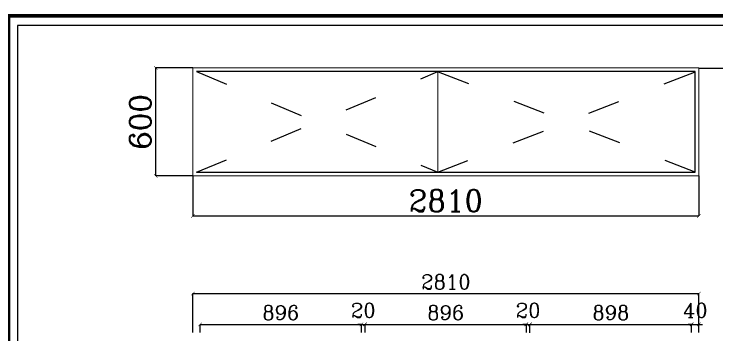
# Model space of a CAD drawing. Header units: millimetres. Extents: x 512961 to 1001058, y -961995 to -458543.
# Drawn here: x 900049 to 903953, y -883153 to -881372 of the extents above; entities that cross this region are included whole.
import ezdxf

# ---------------------------------------------------------------- set-up
doc = ezdxf.new("R2010")
doc.units = ezdxf.units.MM
doc.header["$MEASUREMENT"] = 0
doc.header["$PDMODE"] = 3
doc.linetypes.add('ACAD_ISO03W100', pattern=[30, 12, -18])
doc.layers.get('0').update_dxf_attribs({"linetype": 'CONTINUOUS'})
doc.layers.get('DEFPOINTS').update_dxf_attribs({"linetype": 'CONTINUOUS'})
for name, color, linetype in [('txt', 7, 'CONTINUOUS'), ('WINDOW', 5, 'CONTINUOUS'), ('装饰细节', 1, 'CONTINUOUS')]:
    doc.layers.add(name, color=color, linetype=linetype)
doc.layers.add('门窗', color=4, linetype='CONTINUOUS', lineweight=13)
doc.styles.get("Standard").update_dxf_attribs({"font": 'complex.shx', "bigfont": 'hzxy.shx'})
doc.dimstyles.new('LMDIM40', dxfattribs={"dimtxt": 80, "dimasz": 20, "dimexe": 0, "dimexo": 0, "dimgap": 25, "dimtad": 1, "dimdec": 0, "dimzin": 0, "dimdsep": 46, "dimtxsty": 'Standard', "dimblk1": 'DOT', "dimblk2": 'DOT', "dimsah": 1, "dimcen": 0, "dimclrd": 2, "dimclre": 2, "dimclrt": 2, "dimadec": 0, "dimazin": 0, "dimtfac": 1, "dimtdec": 0, "dimtmove": 2, "dimatfit": 3, "dimldrblk": 'DOT', "dimfxl": 0, "dimtolj": 1, "dimtzin": 0, "dimarcsym": 0})

# ---------------------------------------------------------------- blocks, each defined once
blk = doc.blocks.new('_ArchTick')
at = {"color": 0, "linetype": 'ByBlock', "const_width": 0.15}
blk.add_lwpolyline([(-0.5, -0.5), (0.5, 0.5)], dxfattribs=at)
blk = doc.blocks.new('*D818')
at = {"layer": 'DEFPOINTS', "color": 0}
for p in [(901978.1, -883094.6), (901082.1, -883139.1), (901978.1, -883139.1)]:
    blk.add_point(p, dxfattribs=at)
at = {"layer": 'txt', "color": 2, "lineweight": -2}
for p, q in [((901082.1, -883139.1), (901082.1, -883094.6)), ((901082.1, -883094.6), (901978.1, -883094.6)), ((901978.1, -883139.1), (901978.1, -883094.6))]:
    blk.add_line(p, q, dxfattribs=at)
at = {"layer": 'txt', "color": 2, "lineweight": -2, "xscale": 20, "yscale": 20, "zscale": 20, "rotation": 180}
blk.add_blockref('_ArchTick', (901082.1, -883094.6), dxfattribs=at)
at = {"layer": 'txt', "color": 2, "lineweight": -2, "xscale": 20, "yscale": 20, "zscale": 20}
blk.add_blockref('_ArchTick', (901978.1, -883094.6), dxfattribs=at)
at = {"layer": 'txt', "color": 2, "insert": (901530.1, -883029.6), "char_height": 80, "attachment_point": 5}
blk.add_mtext('\\A1;896', dxfattribs=at)
blk = doc.blocks.new('_DOT')
at = {"color": 0, "linetype": 'ByBlock'}
blk.add_line((-0.5, 0), (-1, 0), dxfattribs=at)
at = {"color": 0, "linetype": 'ByBlock', "const_width": 0.5}
blk.add_lwpolyline([(-0.25, 0, 1), (0.25, 0, 1)], format="xyb", close=True, dxfattribs=at)
blk = doc.blocks.new('DOT')
at = {"color": 0, "linetype": 'ByBlock'}
blk.add_line((-0.35, 0), (-1, 0), dxfattribs=at)
at = {"color": 0, "linetype": 'ByBlock', "const_width": 0.35}
blk.add_lwpolyline([(-0.175, 0, 1), (0.175, 0, 1)], format="xyb", close=True, dxfattribs=at)
blk = doc.blocks.new('*D819')
at = {"layer": 'DEFPOINTS', "color": 0}
for p in [(901998.1, -883094.6), (901978.1, -883139.1), (901998.1, -883139.1)]:
    blk.add_point(p, dxfattribs=at)
at = {"layer": 'txt', "color": 2, "lineweight": -2}
for p, q in [((901978.1, -883094.6), (901958.1, -883094.6)), ((901978.1, -883139.1), (901978.1, -883094.6)), ((901978.1, -883094.6), (901998.1, -883094.6)), ((901998.1, -883139.1), (901998.1, -883094.6)), ((901998.1, -883094.6), (902018.1, -883094.6))]:
    blk.add_line(p, q, dxfattribs=at)
at = {"layer": 'txt', "color": 2, "lineweight": -2, "xscale": 20, "yscale": 20, "zscale": 20}
blk.add_blockref('_ArchTick', (901978.1, -883094.6), dxfattribs=at)
at = {"layer": 'txt', "color": 2, "lineweight": -2, "xscale": 20, "yscale": 20, "zscale": 20, "rotation": 180}
blk.add_blockref('_ArchTick', (901998.1, -883094.6), dxfattribs=at)
at = {"layer": 'txt', "color": 2, "insert": (901988.1, -883017.1), "char_height": 80, "attachment_point": 5}
blk.add_mtext('\\A1;20', dxfattribs=at)
blk = doc.blocks.new('*D820')
at = {"layer": 'DEFPOINTS', "color": 0}
for p in [(902894.1, -883094.6), (901998.1, -883139.1), (902894.1, -883139.1)]:
    blk.add_point(p, dxfattribs=at)
at = {"layer": 'txt', "color": 2, "lineweight": -2}
for p, q in [((901998.1, -883139.1), (901998.1, -883094.6)), ((901998.1, -883094.6), (902894.1, -883094.6)), ((902894.1, -883139.1), (902894.1, -883094.6))]:
    blk.add_line(p, q, dxfattribs=at)
at = {"layer": 'txt', "color": 2, "lineweight": -2, "xscale": 20, "yscale": 20, "zscale": 20, "rotation": 180}
blk.add_blockref('_ArchTick', (901998.1, -883094.6), dxfattribs=at)
at = {"layer": 'txt', "color": 2, "lineweight": -2, "xscale": 20, "yscale": 20, "zscale": 20}
blk.add_blockref('_ArchTick', (902894.1, -883094.6), dxfattribs=at)
at = {"layer": 'txt', "color": 2, "insert": (902446.1, -883029.6), "char_height": 80, "attachment_point": 5}
blk.add_mtext('\\A1;896', dxfattribs=at)
blk = doc.blocks.new('*D821')
at = {"layer": 'DEFPOINTS', "color": 0}
for p in [(902914.1, -883094.6), (902894.1, -883139.1), (902914.1, -883141.2)]:
    blk.add_point(p, dxfattribs=at)
at = {"layer": 'txt', "color": 2, "lineweight": -2}
for p, q in [((902894.1, -883094.6), (902874.1, -883094.6)), ((902894.1, -883139.1), (902894.1, -883094.6)), ((902894.1, -883094.6), (902914.1, -883094.6)), ((902914.1, -883141.2), (902914.1, -883094.6)), ((902914.1, -883094.6), (902934.1, -883094.6))]:
    blk.add_line(p, q, dxfattribs=at)
at = {"layer": 'txt', "color": 2, "lineweight": -2, "xscale": 20, "yscale": 20, "zscale": 20}
blk.add_blockref('_ArchTick', (902894.1, -883094.6), dxfattribs=at)
at = {"layer": 'txt', "color": 2, "lineweight": -2, "xscale": 20, "yscale": 20, "zscale": 20, "rotation": 180}
blk.add_blockref('_ArchTick', (902914.1, -883094.6), dxfattribs=at)
at = {"layer": 'txt', "color": 2, "insert": (902904.1, -883017.1), "char_height": 80, "attachment_point": 5}
blk.add_mtext('\\A1;20', dxfattribs=at)
blk = doc.blocks.new('*D822')
at = {"layer": 'DEFPOINTS', "color": 0}
for p in [(903812.1, -883094.6), (902914.1, -883141.2), (903812.1, -883139.1)]:
    blk.add_point(p, dxfattribs=at)
at = {"layer": 'txt', "color": 2, "lineweight": -2}
for p, q in [((902914.1, -883141.2), (902914.1, -883094.6)), ((902914.1, -883094.6), (903812.1, -883094.6)), ((903812.1, -883139.1), (903812.1, -883094.6))]:
    blk.add_line(p, q, dxfattribs=at)
at = {"layer": 'txt', "color": 2, "lineweight": -2, "xscale": 20, "yscale": 20, "zscale": 20, "rotation": 180}
blk.add_blockref('_ArchTick', (902914.1, -883094.6), dxfattribs=at)
at = {"layer": 'txt', "color": 2, "lineweight": -2, "xscale": 20, "yscale": 20, "zscale": 20}
blk.add_blockref('_ArchTick', (903812.1, -883094.6), dxfattribs=at)
at = {"layer": 'txt', "color": 2, "insert": (903363.1, -883029.6), "char_height": 80, "attachment_point": 5}
blk.add_mtext('\\A1;898', dxfattribs=at)
blk = doc.blocks.new('*D823')
at = {"layer": 'DEFPOINTS', "color": 0}
for p in [(903852.1, -883094.6), (903812.1, -883139.1), (903852.1, -883139.1)]:
    blk.add_point(p, dxfattribs=at)
at = {"layer": 'txt', "color": 2, "lineweight": -2}
for p, q in [((903812.1, -883094.6), (903792.1, -883094.6)), ((903812.1, -883139.1), (903812.1, -883094.6)), ((903812.1, -883094.6), (903852.1, -883094.6)), ((903852.1, -883139.1), (903852.1, -883094.6)), ((903852.1, -883094.6), (903872.1, -883094.6))]:
    blk.add_line(p, q, dxfattribs=at)
at = {"layer": 'txt', "color": 2, "lineweight": -2, "xscale": 20, "yscale": 20, "zscale": 20}
blk.add_blockref('_ArchTick', (903812.1, -883094.6), dxfattribs=at)
at = {"layer": 'txt', "color": 2, "lineweight": -2, "xscale": 20, "yscale": 20, "zscale": 20, "rotation": 180}
blk.add_blockref('_ArchTick', (903852.1, -883094.6), dxfattribs=at)
at = {"layer": 'txt', "color": 2, "insert": (903832.1, -883017.1), "char_height": 80, "attachment_point": 5}
blk.add_mtext('\\A1;40', dxfattribs=at)
blk = doc.blocks.new('*D824')
at = {"layer": 'DEFPOINTS', "color": 0}
for p in [(903852.1, -882923.6), (901042.1, -883139.1), (903852.1, -883139.1)]:
    blk.add_point(p, dxfattribs=at)
at = {"layer": 'txt', "color": 2, "lineweight": -2}
for p, q in [((901042.1, -883139.1), (901042.1, -882923.6)), ((901042.1, -882923.6), (903852.1, -882923.6)), ((903852.1, -883139.1), (903852.1, -882923.6))]:
    blk.add_line(p, q, dxfattribs=at)
at = {"layer": 'txt', "color": 2, "lineweight": -2, "xscale": 20, "yscale": 20, "zscale": 20, "rotation": 180}
blk.add_blockref('_ArchTick', (901042.1, -882923.6), dxfattribs=at)
at = {"layer": 'txt', "color": 2, "lineweight": -2, "xscale": 20, "yscale": 20, "zscale": 20}
blk.add_blockref('_ArchTick', (903852.1, -882923.6), dxfattribs=at)
at = {"layer": 'txt', "color": 2, "insert": (902447.1, -882858.6), "char_height": 80, "attachment_point": 5}
blk.add_mtext('\\A1;2810', dxfattribs=at)
blk = doc.blocks.new('*D1099')
at = {"layer": 'DEFPOINTS', "color": 0}
for p in [(901042.1, -882270.5), (903852.1, -882270.5), (903852.1, -882492.9)]:
    blk.add_point(p, dxfattribs=at)
at = {"layer": 'txt', "color": 2, "lineweight": -2}
for p, q in [((901042.1, -882270.5), (901042.1, -882492.9)), ((903852.1, -882270.5), (903852.1, -882492.9)), ((901042.1, -882492.9), (903852.1, -882492.9))]:
    blk.add_line(p, q, dxfattribs=at)
at = {"layer": 'txt', "color": 2, "lineweight": -2, "xscale": 20, "yscale": 20, "zscale": 20, "rotation": 180}
blk.add_blockref('_ArchTick', (901042.1, -882492.9), dxfattribs=at)
at = {"layer": 'txt', "color": 2, "lineweight": -2, "xscale": 20, "yscale": 20, "zscale": 20}
blk.add_blockref('_ArchTick', (903852.1, -882492.9), dxfattribs=at)
at = {"layer": 'txt', "color": 2, "insert": (902447.1, -882407.9), "char_height": 120, "attachment_point": 5}
blk.add_mtext('\\A1;2810', dxfattribs=at)
blk = doc.blocks.new('*D1100')
at = {"layer": 'DEFPOINTS', "color": 0}
for p in [(900836, -881670.5), (901042.1, -881670.5), (901042.1, -882270.5)]:
    blk.add_point(p, dxfattribs=at)
at = {"layer": 'txt', "color": 2, "lineweight": -2}
for p, q in [((901042.1, -881670.5), (900836, -881670.5)), ((900836, -882270.5), (900836, -881670.5)), ((901042.1, -882270.5), (900836, -882270.5))]:
    blk.add_line(p, q, dxfattribs=at)
at = {"layer": 'txt', "color": 2, "lineweight": -2, "xscale": 20, "yscale": 20, "zscale": 20}
for p, rotation in [((900836, -881670.5), 90), ((900836, -882270.5), 270)]:
    blk.add_blockref('_ArchTick', p, dxfattribs=dict(at, rotation=rotation))
at = {"layer": 'txt', "color": 2, "insert": (900751, -881970.5), "char_height": 120, "attachment_point": 5, "rotation": 90}
blk.add_mtext('\\A1;600', dxfattribs=at)

msp = doc.modelspace()

# ---------------------------------------------------------------- linework, layer by layer
at = {"const_width": 19.9}
msp.add_lwpolyline([(900019.2, -886608.6), (907221.1, -886608.6), (907221.1, -881381.7), (900019.2, -881381.7)], close=True, dxfattribs=at)
at = {"color": 4}
msp.add_lwpolyline([(900069.2, -881435), (900069.2, -886559.6), (906109.5, -886559.6), (906109.5, -881435)], close=True, dxfattribs=at)
at = {"layer": 'WINDOW'}
msp.add_line((903852.1, -881671.5), (904376.3, -881671.5), dxfattribs=at)
at = {"layer": '装饰细节', "color": 250, "linetype": 'ACAD_ISO03W100', "ltscale": 15}
for p, q in [((901062.1, -881691.5), (902402.1, -882250.5)), ((901062.1, -882250.5), (902402.1, -881691.5)), ((902402.1, -882250.5), (903832.1, -881691.5)), ((903832.1, -882250.5), (902402.1, -881691.5))]:
    msp.add_line(p, q, dxfattribs=at)
at = {"layer": '装饰细节', "color": 250}
for p, q in [((903832.1, -881691.5), (901062.1, -881691.5)), ((903832.1, -882250.5), (903832.1, -881691.5)), ((901062.1, -882250.5), (903832.1, -882250.5))]:
    msp.add_line(p, q, dxfattribs=at)
at = {"layer": '门窗'}
for p, q in [((901042.1, -881670.5), (901042.1, -882270.5)), ((903852.1, -881670.5), (901042.1, -881670.5)), ((903852.1, -882270.5), (903852.1, -881671.5)), ((902402.1, -882250.5), (902402.1, -881691.5)), ((901042.1, -882270.5), (903852.1, -882270.5))]:
    msp.add_line(p, q, dxfattribs=at)

# ---------------------------------------------------------------- dimensions: what is measured, and where the dimension line sits
at = {"layer": 'txt'}
dim = msp.add_linear_dim(base=(900836, -881670.5), p1=(901042.1, -882270.5), p2=(901042.1, -881670.5), angle=90, dimstyle='LMDIM40', override={"dimtxt": 120, "dimblk": 'ArchTick', "dimsah": 0, "dimldrblk": 'DOT'}, dxfattribs=at)
dim.commit()
dim.dimension.update_dxf_attribs({"geometry": '*D1100', "text_midpoint": (900751, -881970.5)})
for base, p1, p2, override, picture, middle in [((903852.1, -882492.9), (901042.1, -882270.5), (903852.1, -882270.5), {"dimtxt": 120, "dimblk": 'ArchTick', "dimsah": 0, "dimldrblk": 'DOT'}, '*D1099', (902447.1, -882407.9)), ((903852.1, -882923.6), (901042.1, -883139.1), (903852.1, -883139.1), {"dimblk": 'ArchTick', "dimsah": 0, "dimldrblk": 'DOT'}, '*D824', (902447.1, -882858.6)), ((901998.1, -883094.6), (901978.1, -883139.1), (901998.1, -883139.1), {"dimblk": 'ArchTick', "dimsah": 0, "dimldrblk": 'DOT'}, '*D819', (901988.1, -883017.1)), ((902914.1, -883094.6), (902894.1, -883139.1), (902914.1, -883141.2), {"dimblk": 'ArchTick', "dimsah": 0, "dimldrblk": 'DOT'}, '*D821', (902904.1, -883017.1)), ((903852.1, -883094.6), (903812.1, -883139.1), (903852.1, -883139.1), {"dimblk": 'ArchTick', "dimsah": 0, "dimldrblk": 'DOT'}, '*D823', (903832.1, -883017.1)), ((901978.1, -883094.6), (901082.1, -883139.1), (901978.1, -883139.1), {"dimblk": 'ArchTick', "dimsah": 0, "dimldrblk": 'DOT'}, '*D818', (901530.1, -883029.6)), ((902894.1, -883094.6), (901998.1, -883139.1), (902894.1, -883139.1), {"dimblk": 'ArchTick', "dimsah": 0, "dimldrblk": 'DOT'}, '*D820', (902446.1, -883029.6)), ((903812.1, -883094.6), (902914.1, -883141.2), (903812.1, -883139.1), {"dimblk": 'ArchTick', "dimsah": 0, "dimldrblk": 'DOT'}, '*D822', (903363.1, -883029.6))]:
    dim = msp.add_linear_dim(base=base, p1=p1, p2=p2, dimstyle='LMDIM40', override=override, dxfattribs=at)
    dim.commit()
    dim.dimension.update_dxf_attribs({"geometry": picture, "text_midpoint": middle})

doc.saveas('drawing.dxf')
